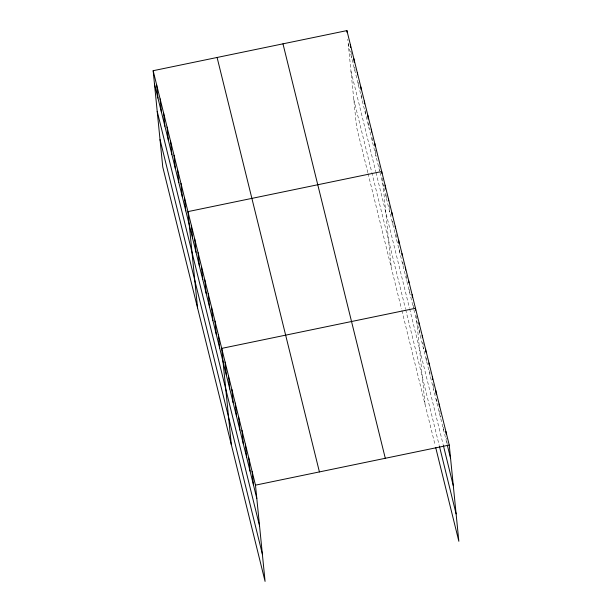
<?xml version="1.0" encoding="UTF-8"?>
<svg xmlns="http://www.w3.org/2000/svg" width="612" height="612" viewBox="0 0 612 612"><rect width="100%" height="100%" fill="white"/><g stroke="black" fill="none" stroke-linecap="round" stroke-linejoin="round"><path stroke-width="0.46" stroke-dasharray="3.06 2.29" d="M348.243 43.888L379.555 170.71L379.08 165.967M379.991 172.469L413.429 307.89L412.955 303.147M413.873 309.718L447.196 444.656L446.531 438.016M350.974 71.267L375.768 171.666M375.982 172.546L409.405 307.913M409.627 308.823L443.172 444.679M353.79 99.465L371.622 171.681M371.836 172.569L405.465 308.762M405.695 309.672L439.232 445.528M367.835 172.638L356.521 126.845L347.769 39.145M368.049 173.517L401.441 308.785M401.893 310.605L435.216 445.551M443.44 427.184L443.815 430.986M439.776 410.66L440.441 417.308M436.593 398.886L437.06 403.629M433.12 384.26L433.686 389.951M429.739 370.581L430.312 376.273M426.457 357.852L426.931 362.602M422.892 342.276L423.558 348.924M419.61 329.547L420.176 335.246M416.237 315.876L425.08 404.524M409.573 289.468L410.048 294.219M406.1 274.842L406.674 280.541M402.818 262.112L403.293 266.863M399.537 249.39L399.919 253.184M395.972 233.815L396.545 239.506M392.69 221.085L393.164 225.828M389.125 205.51L389.79 212.157M386.034 194.685L386.409 198.479M382.37 178.153L391.313 267.75M375.416 149.971L376.074 156.618M372.127 137.784L372.601 142.527M368.554 122.744L369.12 128.436M365.265 110.55L365.639 114.345M361.593 94.562L362.159 100.253M358.303 82.368L358.678 86.162M354.731 67.328L355.205 72.071M351.058 51.339L351.724 57.979"/><path stroke-width="0.92" d="M153.153 70.709L255.479 485.155L265.08 581.4L162.754 166.954L153.153 70.709L346.92 30.6L449.246 445.046L458.847 541.291L435.66 447.372M255.479 485.155L449.246 445.046M447.418 445.574L450.57 458.334M443.394 445.59L453.301 485.714M439.462 446.439L456.116 513.912M282.974 43.834L385.3 458.281M217.092 57.474L319.418 471.921M154.476 84.005L256.803 498.451M157.208 111.376L259.534 525.823M160.023 139.582L262.349 554.028M445.865 431.368L446.148 434.214M439.11 404.019L439.401 406.865M435.736 390.341L436.119 394.136M432.363 376.663L432.646 379.509M428.981 362.985L429.173 364.882M425.608 349.307L425.891 352.16M422.226 335.636L422.418 337.533M418.945 322.907L419.136 324.804M415.663 310.177L415.479 308.28L221.705 348.389L231.313 444.633M412.098 294.602L412.381 297.447M408.724 280.923L408.915 282.82M405.343 267.253L405.634 270.099M401.969 253.575L402.161 255.472M398.596 239.896L398.97 243.691M395.214 226.218L395.406 228.115M391.841 212.54L392.124 215.393M388.459 198.862L388.651 200.767M385.086 185.191L385.468 188.986M381.896 173.41L381.712 171.513L187.938 211.622L197.546 307.867M374.751 143.33L375.034 146.176M371.27 129.239L371.553 132.085M367.789 115.148L368.172 118.942M364.316 101.056L364.599 103.902M360.835 86.965L361.118 89.811M357.354 72.874L357.546 74.771M353.874 58.783L354.256 62.577M350.401 44.691L350.684 47.537M346.92 30.6L347.111 32.497M252.098 471.485L253.429 484.773M248.724 457.807L250.048 471.095M245.343 444.128L246.674 457.416M241.97 430.45L243.293 443.738M238.596 416.772L239.919 430.068M235.215 403.101L236.538 416.389M231.841 389.423L233.164 402.711M228.46 375.745L229.791 389.033M225.086 362.067L226.409 375.355M218.331 334.71L219.654 348.006M214.957 321.04L216.281 334.328M211.576 307.362L212.907 320.65M208.202 293.683L209.526 306.972M204.821 280.005L206.152 293.293M201.447 266.327L202.771 279.623M198.074 252.657L199.397 265.945M194.692 238.978L196.024 252.266M191.319 225.3L192.642 238.588M184.464 197.531L185.788 210.819M180.984 183.439L182.307 196.727M177.503 169.348L178.826 182.636M174.022 155.257L175.353 168.545M170.549 141.165L171.873 154.454M167.068 127.074L168.392 140.362M163.588 112.983L164.911 126.271M160.107 98.892L161.438 112.187M156.626 84.8L157.957 98.096"/></g></svg>
